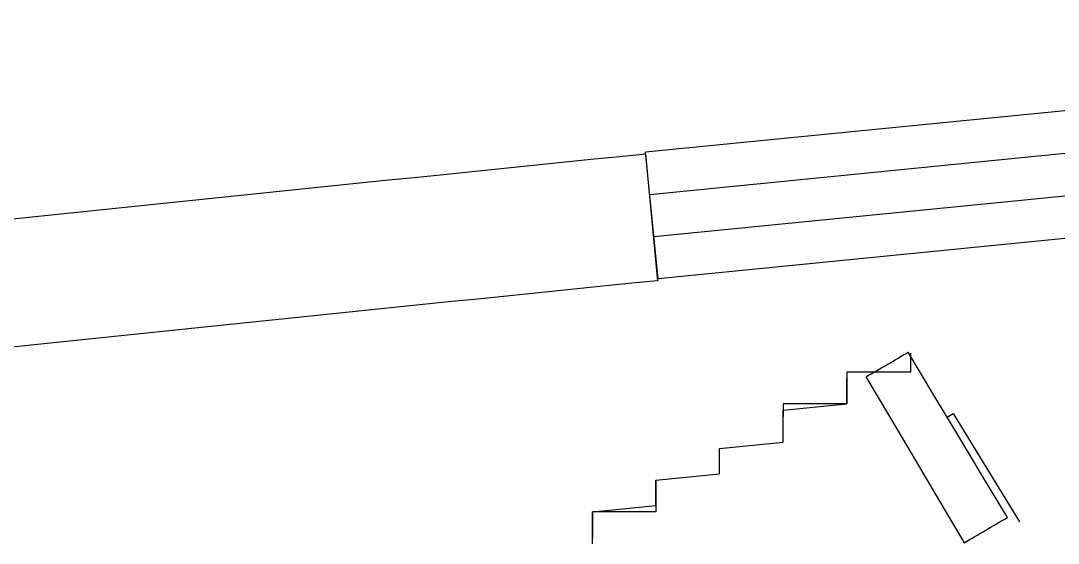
# Model space of a CAD drawing. Header units: millimetres. Extents: x -162945 to 7560, y -3558 to 130718.
# Drawn here: x -115377 to -113746, y -440 to 381 of the extents above; entities that cross this region are included whole.
import ezdxf

# ---------------------------------------------------------------- set-up
doc = ezdxf.new("R2010")
doc.units = ezdxf.units.MM
doc.header["$LTSCALE"] = 5
doc.layers.add('A—\\M+5C7BD\\M+5CCE5', color=7, linetype='Continuous')
doc.layers.add('E1-RI-3F$0$A-GLAZ', color=6, linetype='Continuous')

msp = doc.modelspace()

# ---------------------------------------------------------------- linework, layer by layer
for p, q in [((-112305.4, 381.2), (-114395.2, 174.5)), ((-114388.6, 108.2), (-112298.8, 314.9)), ((-114382.1, 41.8), (-112292.3, 248.6)), ((-112285.7, 182.2), (-114375.5, -24.5)), ((-114375.5, -24.5), (-114395.2, 174.5))]:
    msp.add_line(p, q)
at = {"layer": 'A—\\M+5C7BD\\M+5CCE5'}
msp.add_line((-114394.9, 171.5), (-114376.1, -27.6), dxfattribs=at)
for radius, start, end in [(487085.4, 95.805252, 95.958176), (486885.4, 95.80542, 95.958407)]:
    msp.add_arc((-65127.4, -484415.8), radius, start, end, dxfattribs=at)
at = {"layer": 'E1-RI-3F$0$A-GLAZ', "color": 8}
for p, q in [((-114078.7, -191.3), (-114078.7, -181.3)), ((-114078.7, -201.3), (-114078.7, -191.3)), ((-114078.7, -191.3), (-114078.7, -191.3)), ((-114078.7, -211.3), (-114078.7, -201.3)), ((-114078.7, -221.3), (-114078.7, -211.3)), ((-114078.7, -211.3), (-114078.7, -211.3)), ((-114178.7, -231.3), (-114078.7, -221.3)), ((-114078.7, -221.3), (-114078.7, -221.3)), ((-114178.7, -241.3), (-114178.7, -231.3)), ((-114178.7, -231.3), (-114178.7, -231.3)), ((-114178.7, -251.3), (-114178.7, -241.3)), ((-113920.9, -242.1), (-113911.7, -236.5)), ((-113911.7, -236.5), (-113807.1, -406.9)), ((-114178.7, -261.3), (-114178.7, -251.3)), ((-114178.7, -251.3), (-114178.7, -251.3)), ((-114178.7, -271.3), (-114178.7, -261.3)), ((-114178.7, -261.3), (-114178.7, -261.3)), ((-114178.7, -281.3), (-114178.7, -271.3)), ((-114178.7, -271.3), (-114178.7, -271.3)), ((-114278.7, -291.3), (-114178.7, -281.3)), ((-114278.7, -301.3), (-114278.7, -291.3)), ((-114278.7, -291.3), (-114278.7, -291.3)), ((-114278.7, -311.3), (-114278.7, -301.3)), ((-114278.7, -301.3), (-114278.7, -301.3)), ((-114278.7, -321.3), (-114278.7, -311.3)), ((-114278.7, -311.3), (-114278.7, -311.3)), ((-114278.7, -331.3), (-114278.7, -321.3)), ((-114278.7, -321.3), (-114278.7, -321.3)), ((-114378.7, -341.3), (-114278.7, -331.3)), ((-114378.7, -351.3), (-114378.7, -341.3)), ((-114378.7, -341.3), (-114378.7, -341.3)), ((-114378.7, -361.3), (-114378.7, -351.3)), ((-114378.7, -351.3), (-114378.7, -351.3)), ((-114378.7, -371.3), (-114378.7, -361.3)), ((-114378.7, -361.3), (-114378.7, -361.3)), ((-114378.7, -381.3), (-114378.7, -371.3)), ((-114378.7, -371.3), (-114378.7, -371.3)), ((-114478.7, -391.3), (-114378.7, -381.3)), ((-114478.7, -401.3), (-114478.7, -391.3)), ((-114478.7, -391.3), (-114478.7, -391.3)), ((-114378.7, -381.3), (-114378.7, -381.3)), ((-114478.7, -411.3), (-114478.7, -401.3)), ((-114478.7, -421.3), (-114478.7, -411.3)), ((-114478.7, -411.3), (-114478.7, -411.3)), ((-114478.7, -431.3), (-114478.7, -421.3)), ((-114478.7, -421.3), (-114478.7, -421.3)), ((-114478.7, -441.3), (-114478.7, -431.3)), ((-114478.7, -431.3), (-114478.7, -431.3))]:
    msp.add_line(p, q, dxfattribs=at)
for points in [[(-113826.1, -399.9), (-113865.1, -334.9), (-113904.1, -270), (-113943.2, -205), (-113982.2, -140)], [(-114048.5, -178.7), (-114009.9, -244), (-113971.3, -309.2), (-113932.8, -374.5), (-113894.2, -439.7)]]:
    msp.add_lwpolyline(points, dxfattribs=at)
for points in [[(-113978.7, -141.3, 0), (-113978.7, -141.3, 0), (-113978.7, -141.3, 0), (-113978.7, -141.3, 0), (-113978.7, -141.3, 0), (-113978.7, -141.3, 0), (-113978.7, -141.3, 0), (-113978.7, -141.3, 0), (-113978.7, -151.3, 0), (-113978.7, -151.3, 0), (-113978.7, -151.3, 0), (-113978.7, -151.3, 0), (-113978.7, -151.3, 0), (-113978.7, -151.3, 0), (-113978.7, -151.3, 0), (-113978.7, -151.3, 0), (-113978.7, -151.3, 0), (-113978.7, -151.3, 0), (-113978.7, -151.3, 0), (-113978.7, -151.3, 0), (-113978.7, -161.3, 0), (-113978.7, -161.3, 0), (-113978.7, -161.3, 0), (-113978.7, -161.3, 0), (-113978.7, -161.3, 0), (-113978.7, -161.3, 0), (-113978.7, -161.3, 0), (-113978.7, -161.3, 0), (-113978.7, -161.3, 0), (-113978.7, -161.3, 0), (-113978.7, -161.3, 0), (-113978.7, -161.3, 0), (-113978.7, -171.3, 0), (-114078.7, -171.3, 0), (-114078.7, -171.3, 0), (-114078.7, -171.3, 0), (-114078.7, -171.3, 0), (-114078.7, -171.3, 0), (-114078.7, -171.3, 0), (-114078.7, -171.3, 0), (-114078.7, -171.3, 0), (-114078.7, -171.3, 0), (-114078.7, -171.3, 0), (-114078.7, -171.3, 0), (-114078.7, -181.3, 0), (-114078.7, -181.3, 0), (-114078.7, -181.3, 0), (-114078.7, -181.3, 0), (-114078.7, -181.3, 0), (-114078.7, -181.3, 0), (-114078.7, -181.3, 0), (-114078.7, -181.3, 0), (-114078.7, -181.3, 0), (-114078.7, -181.3, 0), (-114078.7, -181.3, 0), (-114078.7, -181.3, 0), (-114078.7, -191.3, 0), (-114078.7, -191.3, 0), (-114078.7, -191.3, 0), (-114078.7, -191.3, 0), (-114078.7, -191.3, 0), (-114078.7, -191.3, 0), (-114078.7, -191.3, 0), (-114078.7, -191.3, 0), (-114078.7, -191.3, 0), (-114078.7, -191.3, 0), (-114078.7, -191.3, 0), (-114078.7, -191.3, 0), (-114078.7, -201.3, 0), (-114078.7, -201.3, 0), (-114078.7, -201.3, 0), (-114078.7, -201.3, 0), (-114078.7, -201.3, 0), (-114078.7, -201.3, 0), (-114078.7, -201.3, 0), (-114078.7, -201.3, 0), (-114078.7, -201.3, 0), (-114078.7, -201.3, 0), (-114078.7, -201.3, 0), (-114078.7, -201.3, 0), (-114078.7, -211.3, 0), (-114078.7, -211.3, 0), (-114078.7, -211.3, 0), (-114078.7, -211.3, 0), (-114078.7, -211.3, 0), (-114078.7, -211.3, 0), (-114078.7, -211.3, 0), (-114078.7, -211.3, 0), (-114078.7, -211.3, 0), (-114078.7, -211.3, 0), (-114078.7, -211.3, 0), (-114078.7, -211.3, 0), (-114078.7, -221.3, 0), (-114078.7, -221.3, 0), (-114078.7, -221.3, 0), (-114078.7, -221.3, 0), (-114078.7, -221.3, 0), (-114078.7, -221.3, 0), (-114078.7, -221.3, 0), (-114078.7, -221.3, 0), (-114078.7, -221.3, 0), (-114078.7, -221.3, 0), (-114178.7, -221.3, 0), (-114178.7, -221.3, 0), (-114178.7, -231.3, 0), (-114178.7, -231.3, 0), (-114178.7, -231.3, 0), (-114178.7, -231.3, 0), (-114178.7, -231.3, 0), (-114178.7, -231.3, 0), (-114178.7, -231.3, 0), (-114178.7, -231.3, 0), (-114178.7, -231.3, 0), (-114178.7, -231.3, 0), (-114178.7, -231.3, 0), (-114178.7, -231.3, 0), (-114178.7, -241.3, 0), (-114178.7, -241.3, 0), (-114178.7, -241.3, 0), (-114178.7, -241.3, 0), (-114178.7, -241.3, 0), (-114178.7, -241.3, 0), (-114178.7, -241.3, 0), (-114178.7, -241.3, 0), (-114178.7, -241.3, 0), (-114178.7, -241.3, 0), (-114178.7, -241.3, 0), (-114178.7, -241.3, 0)], [(-114378.7, -341.3, 0), (-114378.7, -341.3, 0), (-114378.7, -351.3, 0), (-114378.7, -351.3, 0), (-114378.7, -351.3, 0), (-114378.7, -351.3, 0), (-114378.7, -351.3, 0), (-114378.7, -351.3, 0), (-114378.7, -351.3, 0), (-114378.7, -351.3, 0), (-114378.7, -351.3, 0), (-114378.7, -351.3, 0), (-114378.7, -351.3, 0), (-114378.7, -351.3, 0), (-114378.7, -351.3, 0), (-114378.7, -351.3, 0), (-114378.7, -351.3, 0), (-114378.7, -361.3, 0), (-114378.7, -361.3, 0), (-114378.7, -361.3, 0), (-114378.7, -361.3, 0), (-114378.7, -361.3, 0), (-114378.7, -361.3, 0), (-114378.7, -361.3, 0), (-114378.7, -361.3, 0), (-114378.7, -361.3, 0), (-114378.7, -361.3, 0), (-114378.7, -361.3, 0), (-114378.7, -361.3, 0), (-114378.7, -361.3, 0), (-114378.7, -361.3, 0), (-114378.7, -361.3, 0), (-114378.7, -361.3, 0), (-114378.7, -371.3, 0), (-114378.7, -371.3, 0), (-114378.7, -371.3, 0), (-114378.7, -371.3, 0), (-114378.7, -371.3, 0), (-114378.7, -371.3, 0), (-114378.7, -371.3, 0), (-114378.7, -371.3, 0), (-114378.7, -371.3, 0), (-114378.7, -371.3, 0), (-114378.7, -371.3, 0), (-114378.7, -371.3, 0), (-114378.7, -371.3, 0), (-114378.7, -371.3, 0), (-114378.7, -371.3, 0), (-114378.7, -381.3, 0), (-114378.7, -381.3, 0), (-114378.7, -381.3, 0), (-114378.7, -381.3, 0), (-114378.7, -381.3, 0), (-114378.7, -381.3, 0), (-114378.7, -381.3, 0), (-114378.7, -381.3, 0), (-114378.7, -381.3, 0), (-114378.7, -381.3, 0), (-114378.7, -381.3, 0), (-114378.7, -381.3, 0), (-114378.7, -381.3, 0), (-114378.7, -381.3, 0), (-114378.7, -381.3, 0), (-114378.7, -381.3, 0), (-114378.7, -391.3, 0), (-114378.7, -391.3, 0), (-114378.7, -391.3, 0), (-114378.7, -391.3, 0), (-114378.7, -391.3, 0), (-114378.7, -391.3, 0), (-114478.7, -391.3, 0), (-114478.7, -391.3, 0), (-114478.7, -391.3, 0), (-114478.7, -391.3, 0), (-114478.7, -391.3, 0), (-114478.7, -391.3, 0), (-114478.7, -391.3, 0), (-114478.7, -391.3, 0), (-114478.7, -391.3, 0), (-114478.7, -401.3, 0), (-114478.7, -401.3, 0), (-114478.7, -401.3, 0), (-114478.7, -401.3, 0), (-114478.7, -401.3, 0), (-114478.7, -401.3, 0), (-114478.7, -401.3, 0), (-114478.7, -401.3, 0), (-114478.7, -401.3, 0), (-114478.7, -401.3, 0), (-114478.7, -401.3, 0), (-114478.7, -401.3, 0), (-114478.7, -401.3, 0), (-114478.7, -401.3, 0), (-114478.7, -401.3, 0), (-114478.7, -401.3, 0), (-114478.7, -411.3, 0), (-114478.7, -411.3, 0), (-114478.7, -411.3, 0), (-114478.7, -411.3, 0), (-114478.7, -411.3, 0), (-114478.7, -411.3, 0), (-114478.7, -411.3, 0), (-114478.7, -411.3, 0), (-114478.7, -411.3, 0), (-114478.7, -411.3, 0), (-114478.7, -411.3, 0), (-114478.7, -411.3, 0), (-114478.7, -411.3, 0), (-114478.7, -411.3, 0), (-114478.7, -411.3, 0), (-114478.7, -421.3, 0), (-114478.7, -421.3, 0), (-114478.7, -421.3, 0), (-114478.7, -421.3, 0), (-114478.7, -421.3, 0), (-114478.7, -421.3, 0), (-114478.7, -421.3, 0), (-114478.7, -421.3, 0), (-114478.7, -421.3, 0), (-114478.7, -421.3, 0), (-114478.7, -421.3, 0), (-114478.7, -421.3, 0), (-114478.7, -421.3, 0), (-114478.7, -421.3, 0), (-114478.7, -421.3, 0), (-114478.7, -421.3, 0), (-114478.7, -431.3, 0), (-114478.7, -431.3, 0)]]:
    msp.add_polyline3d(points, dxfattribs=at)
for centre, radius, start, end in [((-120090.6, 10240.8), 12044.7, 300.10874, 300.47406), ((-120090.3, 10240.5), 12347.4, 300.12013, 300.486)]:
    msp.add_arc(centre, radius, start, end, dxfattribs=at)

doc.saveas('drawing.dxf')
